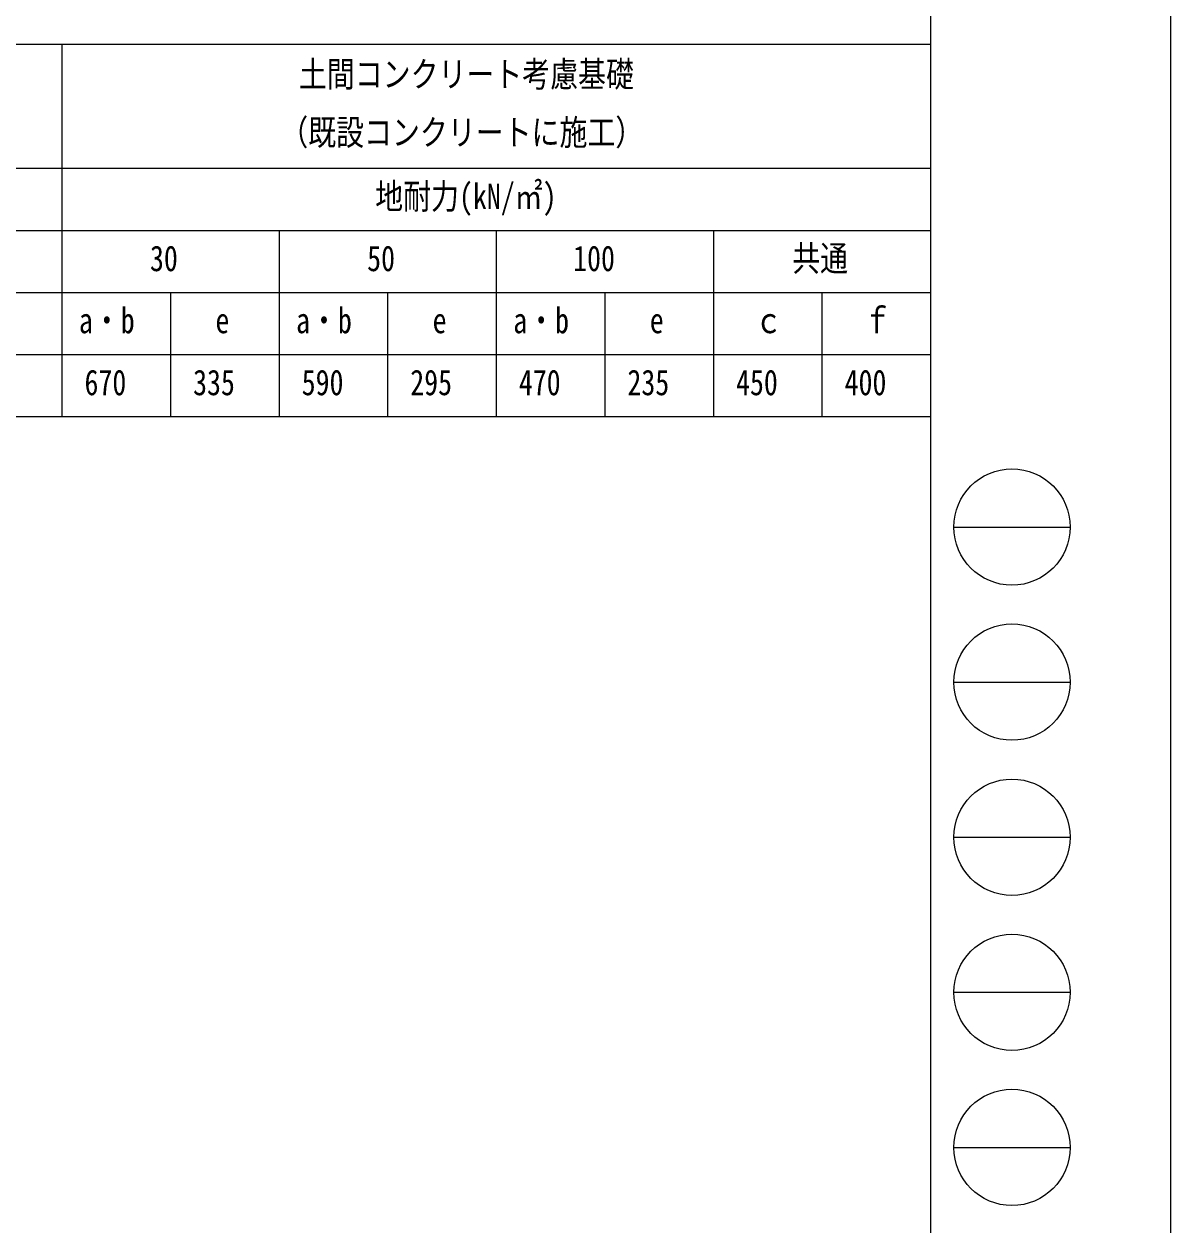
# Model space of a CAD drawing. Units: millimetres, scale not verified. Extents: x -10512 to 10512, y -7425 to 7425.
# Drawn here: x 6816 to 10512, y -3875 to -3 of the extents above; entities that cross this region are included whole.
import ezdxf
from ezdxf.enums import TextEntityAlignment as Align

# ---------------------------------------------------------------- set-up
doc = ezdxf.new("R2010")
doc.units = ezdxf.units.MM
doc.header["$LTSCALE"] = 30
doc.layers.add('0-1_TABLE1', color=7, linetype='Continuous', lineweight=18)
doc.layers.add('0-7_YKK_ZWAK', color=7, linetype='Continuous')
doc.styles.add('ＭＳ ゴシック', font='')
doc.styles.get('ＭＳ ゴシック').set_extended_font_data('MS Gothic')

msp = doc.modelspace()

# ---------------------------------------------------------------- linework, layer by layer
at = {"layer": '0-1_TABLE1'}
for p, q in [((3137.55, -68.6), (9737.55, -68.6)), ((4137.55, -468.6), (9737.55, -468.6)), ((4137.55, -668.6), (9737.55, -668.6)), ((7637.55, -668.6), (7637.55, -1268.6)), ((8337.55, -668.6), (8337.55, -1268.6)), ((9037.55, -668.6), (9037.55, -1268.6)), ((4137.55, -868.6), (9737.55, -868.6)), ((7287.55, -868.6), (7287.55, -1268.6)), ((7987.55, -868.6), (7987.55, -1268.6)), ((8687.55, -868.6), (8687.55, -1268.6))]:
    msp.add_line(p, q, dxfattribs=at)
for points in [[(6937.55, -68.6), (6937.55, -668.6), (6937.55, -868.6), (6937.55, -1068.6), (6937.55, -1268.6)], [(9737.55, -68.6), (9737.55, -868.6), (9737.55, -1068.6), (9737.55, -1268.6)], [(9387.55, -868.6), (9387.55, -1068.6), (9387.55, -1268.6)], [(3137.55, -1068.6), (4137.55, -1068.6), (9737.55, -1068.6)], [(3137.55, -1268.6), (3637.55, -1268.6), (9037.55, -1268.6), (9737.55, -1268.6)]]:
    msp.add_lwpolyline(points, dxfattribs=at)
at = {"layer": '0-7_YKK_ZWAK'}
for p, q in [((9737.55, 6937.5), (9737.55, -6312.5)), ((9812.55, -1625), (10187.55, -1625)), ((9812.55, -2125), (10187.55, -2125)), ((9812.55, -2625), (10187.55, -2625)), ((9812.55, -3125), (10187.55, -3125)), ((9812.55, -3625), (10187.55, -3625))]:
    msp.add_line(p, q, dxfattribs=at)
msp.add_lwpolyline([(-10512.5, -7425), (10512.5, -7425), (10512.5, 7425), (-10512.5, 7425)], close=True, dxfattribs=at)
for centre in [(10000.05, -1625), (10000.05, -2125), (10000.05, -2625), (10000.05, -3125), (10000.05, -3625)]:
    msp.add_circle(centre, 187.5, dxfattribs=at)

# ---------------------------------------------------------------- texts
at = {"layer": '0-1_TABLE1', "style": 'ＭＳ ゴシック', "width": 0.8}
for s, p in [('土間コンクリート考慮基礎', (7701.55, -231.1)), ('（既設コンクリートに施工）', (7641.55, -418.6)), ('地耐力(kN/㎡)', (7947.55, -624.85)), ('30', (7221.55, -824.85)), ('50', (7921.55, -824.85)), ('100', (8585.55, -824.85)), ('共通', (9291.55, -824.85)), ('a・b', (6992.55, -1024.85)), ('a・b', (7692.55, -1024.85)), ('a・b', (8392.55, -1024.85)), ('ｆ', (9520.55, -1024.85)), ('e', (7432.55, -1024.85)), ('e', (8132.55, -1024.85)), ('e', (8832.55, -1024.85)), ('ｃ', (9170.55, -1024.85)), ('670', (7010.55, -1224.85)), ('335', (7360.55, -1224.85)), ('590', (7710.55, -1224.85)), ('295', (8060.55, -1224.85)), ('470', (8410.55, -1224.85)), ('235', (8760.55, -1224.85)), ('450', (9110.55, -1224.85)), ('400', (9460.55, -1224.85))]:
    msp.add_text(s, height=82.48, dxfattribs=at).set_placement(p, align=Align.BOTTOM_LEFT)

doc.saveas('drawing.dxf')
